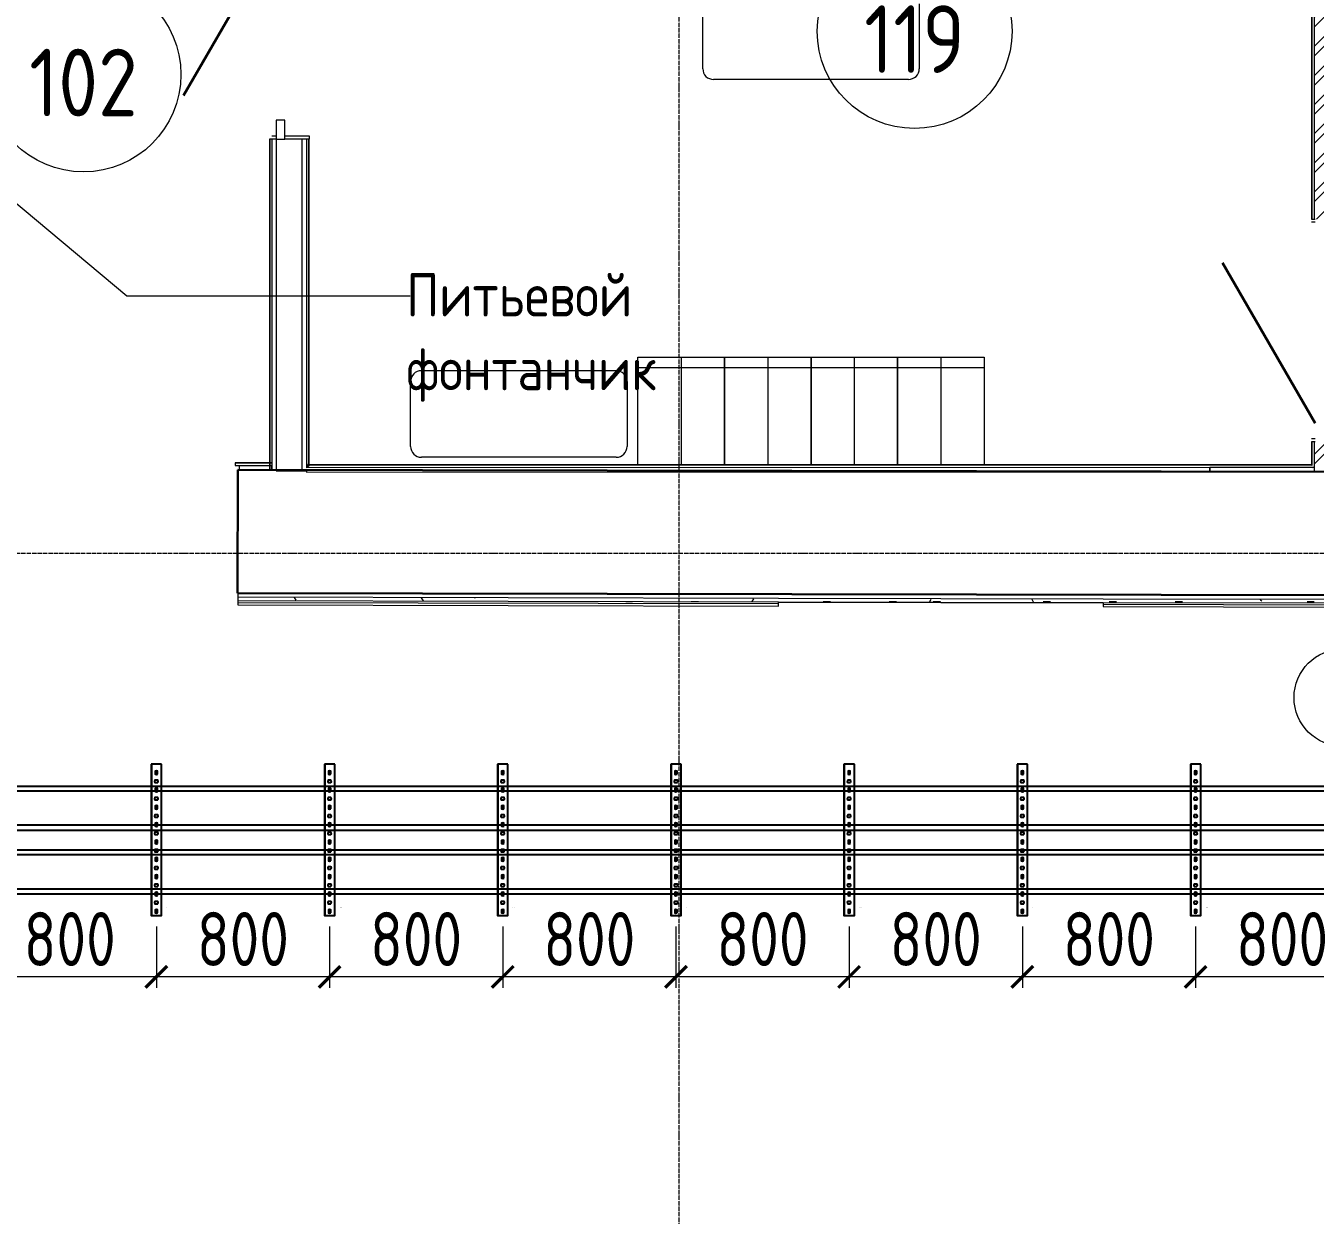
# Model space of a CAD drawing. Header units: millimetres. Extents: x -42533 to 645315, y 3457 to 82611.
# Drawn here: x 41780 to 47737, y 42360 to 47859 of the extents above; entities that cross this region are included whole.
import ezdxf
from ezdxf.enums import TextEntityAlignment as Align

# ---------------------------------------------------------------- set-up
doc = ezdxf.new("R2018")
doc.units = ezdxf.units.MM
doc.linetypes.add('ADSK_Линия сетки', pattern=[25, 20, -2.5, 0, -2.5])
for name, color, linetype in [('00_00_потолок_Панели из стали', 7, 'Continuous'), ('ЭОМ_Лотки авар.', 1, 'Continuous'), ('ЭОМ_Лотки рабочие', 5, 'Continuous')]:
    doc.layers.add(name, color=color, linetype=linetype)
for name, color, linetype, lineweight in [('Аннотация', 7, 'Continuous', 18), ('Двери', 7, 'Continuous', 9), ('Оси', 253, 'Continuous', 9), ('Перекрытие', 7, 'Continuous', 18), ('Стены внутренние', 7, 'Continuous', 18), ('Стены несущие', 7, 'Continuous', 30), ('Стены отделка', 7, 'Continuous', 30), ('Стены перегородки', 7, 'Continuous', 30), ('Стены штриховка', 7, 'Continuous', 9), ('ТХ', 5, 'Continuous', 0), ('ШТРИХОВКА', 252, 'Continuous', 15)]:
    doc.layers.add(name, color=color, linetype=linetype, lineweight=lineweight)
doc.layers.add('Линии', color=7, linetype='Continuous', lineweight=9, true_color=0x00a600)
doc.styles.add('GOST Common', font='GOST_Common.ttf', dxfattribs={"width": 0.9, "height": 350})
doc.styles.add('GOST Common_6', font='GOST_Common.ttf', dxfattribs={"width": 0.9, "height": 125})
doc.styles.get("Standard").update_dxf_attribs({"font": 'arial.ttf'})
doc.styles.add('М2', font='isocpeur.ttf', dxfattribs={"width": 0.8})
doc.dimstyles.new('М2-100', dxfattribs={"dimtxt": 250, "dimasz": 100, "dimexe": 50, "dimexo": 50, "dimgap": 50, "dimtad": 1, "dimdec": 0, "dimzin": 1, "dimtxsty": 'М2', "dimblk": 'ARCHTICK', "dimcen": 2.5, "dimdle": 50, "dimclre": 256, "dimclrt": 256, "dimadec": 0, "dimazin": 0, "dimtfac": 1, "dimtdec": 0, "dimtix": 1, "dimtmove": 1, "dimatfit": 3, "dimldrblk": 'NONE', "dimfxl": 1, "dimtolj": 1, "dimlwd": 9, "dimlwe": 9, "dimarcsym": 1})
pattern_1 = [(0, (557.2, 188.9), (406.4, 101.6), [33.528, -271.272, 33.528, -271.272, -1625.6]), (0, (557.2, 188.9), (406.4, 101.6), [-609.6, 33.528, -576.072, 33.528, -271.272, -711.2]), (0, (557.2, 188.9), (406.4, 101.6), [-1524, 33.528, -169.672, 33.528, -474.472]), (120, (709.6, 239.7), (-291.18818, 301.15272), [33.528, -271.272, 33.528, -271.272, -1625.6]), (120, (709.6, 239.7), (-291.18818, 301.15272), [-609.6, 33.528, -576.072, 33.528, -271.272, -711.2]), (120, (709.6, 239.7), (-291.18818, 301.15272), [-1524, 33.528, -169.672, 33.528, -474.472]), (240, (760.4, 442.9), (-115.21182, -402.75272), [33.528, -271.272, 33.528, -271.272, -1625.6]), (240, (760.4, 442.9), (-115.21182, -402.75272), [-609.6, 33.528, -576.072, 33.528, -271.272, -711.2]), (240, (760.4, 442.9), (-115.21182, -402.75272), [-1524, 33.528, -169.672, 33.528, -474.472])]

# ---------------------------------------------------------------- blocks, each defined once
blk = doc.blocks.new('ТХ 1 этаж.')
at = {"layer": 'ТХ', "color": 252, "true_color": 0x939598}
for p, q in [((25573, 13818.9), (25573, 14119.1)), ((26573, 14119.1), (26573, 13818.9)), ((26523, 13769.1), (25622.8, 13769.1)), ((25172.9, 12423.1), (24272.7, 12423.1)), ((24222.9, 12072.9), (24222.8, 12373.1)), ((25222.8, 12373.1), (25222.9, 12072.9)), ((25172.9, 12023.1), (24272.7, 12023.1))]:
    blk.add_line(p, q, dxfattribs=at)
for points in [[(25272.9, 12486), (25672.9, 12486), (25672.9, 11986), (25272.9, 11986)], [(25672.9, 12486), (26072.9, 12486), (26072.9, 11986), (25672.9, 11986)], [(26072.9, 12486), (26472.9, 12486), (26472.9, 11986), (26072.9, 11986)], [(26472.9, 12486), (26872.9, 12486), (26872.9, 11986), (26472.9, 11986)]]:
    blk.add_lwpolyline(points, close=True, dxfattribs=at)
for points in [[(25472.9, 12486), (25472.9, 11986)], [(25872.9, 12486), (25872.9, 11986)], [(26272.9, 12486), (26272.9, 11986)], [(26672.9, 12486), (26672.9, 11986)], [(25672.9, 12436), (25272.9, 12436)], [(26072.9, 12436), (25672.9, 12436)], [(26472.9, 12436), (26072.9, 12436)], [(26872.9, 12436), (26472.9, 12436)]]:
    blk.add_lwpolyline(points, dxfattribs=at)
blk.add_circle((28529.6, 10912), 225, dxfattribs=at)
for centre, radius, start, end in [((25622.9, 13819), 49.9, 180.1088, 269.8912), ((26523.1, 13819.1), 49.9, 269.86858, 359.82584), ((24272.8, 12373.2), 49.9, 90.17416, 180.13142), ((25172.8, 12373.1), 50, 359.9335, 90.0665), ((24272.8, 12073), 49.9, 180.1088, 269.8912), ((25173, 12073.1), 49.9, 269.86858, 359.82584)]:
    blk.add_arc(centre, radius, start, end, dxfattribs=at)
blk = doc.blocks.new('1 этаж')
at = {"layer": 'Стены внутренние', "lineweight": 9}
h = blk.add_hatch(dxfattribs=at)
h.set_pattern_fill('FP_12', color=8, style=0, pattern_type=2)
h.set_pattern_definition(pattern_1)
h.paths.add_polyline_path([(19066.916, 12909.837), (19066.916, 12924.837), (16568.299, 12929.92), (16568.339, 12914.92), (18098.438, 12911.807)])
h.paths.add_polyline_path([(14868.272, 12918.378), (14868.155, 12933.378), (14667.441, 12933.378), (14667.442, 12918.787), (14868.155, 12918.378)])
h = blk.add_hatch(dxfattribs=at)
h.set_pattern_fill('FP_12', color=8, style=0, pattern_type=2)
h.set_pattern_definition(pattern_1)
h.paths.add_polyline_path([(20566.894, 12906.786), (20566.913, 12906.786), (20566.913, 12921.786), (19066.946, 12924.837), (19066.946, 12909.837), (20209.61, 12907.513)])
h = blk.add_hatch(dxfattribs=at)
h.set_pattern_fill('FP_12', color=8, style=0, pattern_type=2)
h.set_pattern_definition(pattern_1)
h.paths.add_polyline_path([(29407.191, 12888.803), (29407.221, 12903.803), (23576.445, 12915.664), (20566.931, 12915.664), (20566.913, 12906.786), (28654.298, 12890.334)])
h.paths.add_polyline_path([(20566.931, 12915.664), (23575.445, 12915.666), (20566.943, 12921.786)])
at = {"layer": 'Стены штриховка'}
h = blk.add_hatch(dxfattribs=at)
h.set_pattern_fill('ANSI32', color=8, scale=10)
h.set_pattern_definition([(45, (-31496.66, 188.9), (-67.35192, 67.35192), []), (45, (-31451.76, 188.9), (-67.35192, 67.35192), [])])
h.paths.add_polyline_path([(22842.701, 16494.406), (22722.701, 16494.406), (22722.701, 15572.853), (22842.701, 15572.853)])
h.paths.add_polyline_path([(23912.701, 16494.406), (23792.701, 16494.406), (23792.701, 15572.853), (23832.701, 15572.853), (23912.701, 15572.853)])
h.paths.add_polyline_path([(21660.906, 16493.353), (21540.906, 16493.353), (21540.906, 14678.353), (21585.906, 14678.353), (21660.906, 14678.353), (21660.906, 15435.853)])
h.paths.add_polyline_path([(21660.906, 13648.353), (21540.906, 13648.353), (21540.906, 13509.806), (21660.906, 13509.562)])
h.paths.add_polyline_path([(24879.701, 15572.853), (23832.701, 15572.853), (22782.701, 15572.853), (21665.906, 15572.853), (21665.906, 15452.853), (24879.701, 15452.853)])
h.paths.add_polyline_path([(28207.201, 15572.853), (27089.701, 15572.853), (26039.701, 15572.853), (24999.701, 15572.853), (24999.701, 15452.853), (28207.201, 15452.853)])
h.paths.add_polyline_path([(26119.701, 16494.406), (25999.701, 16494.406), (25999.701, 15572.853), (26039.701, 15572.853), (26119.701, 15572.853)])
h.paths.add_polyline_path([(27169.701, 16494.406), (27049.701, 16494.406), (27049.701, 15572.853), (27089.701, 15572.853), (27169.701, 15572.853)])
h.paths.add_polyline_path([(28207.201, 15572.853), (28207.201, 15448.853), (28207.201, 14824.257), (28327.201, 14824.257), (28327.201, 16493.353), (28326.302, 16512.406), (28282.201, 16512.406), (28207.201, 16512.406)])
h.paths.add_polyline_path([(28207.201, 13496.245), (28327.201, 13496.001), (28327.201, 13794.257), (28282.201, 13794.257), (28207.201, 13794.257)])
at = {"layer": 'Аннотация', "color": 8, "lineweight": 9}
for p, q in [((14564.737, 15571.011), (16055.644, 14323.967)), ((16055.644, 14323.967), (17364.621, 14323.967))]:
    blk.add_line(p, q, dxfattribs=at)
at = {"layer": 'Двери', "color": 8, "lineweight": 30}
for p, q in [((16745.909, 15991.353), (16317.909, 15250.035)), ((21545.906, 13735.353), (21117.906, 14476.67))]:
    blk.add_line(p, q, dxfattribs=at)
at = {"layer": 'Двери', "color": 8}
for p, q in [((16785.909, 15135.353), (16745.909, 15135.353)), ((16745.909, 15135.353), (16745.909, 15048.353)), ((16785.909, 15048.353), (16785.909, 15135.353)), ((16745.909, 15048.353), (16785.909, 15048.353))]:
    blk.add_line(p, q, dxfattribs=at)
at = {"layer": 'Линии', "color": 8}
for centre in [(19695.055, 15547.07), (15855.016, 15346.35)]:
    blk.add_circle(centre, 450, dxfattribs=at)
at = {"layer": 'Оси', "color": 8, "linetype": 'ADSK_Линия сетки'}
for p, q in [((18606.766, -4162.595), (18606.766, 44411.9)), ((-9557.528, 13133.902), (56672.201, 13133.902))]:
    blk.add_line(p, q, dxfattribs=at)
at = {"layer": 'Перекрытие', "color": 8}
for p, q in [((16725.909, 15063.353), (16745.909, 15063.353)), ((16785.909, 15063.353), (16897.909, 15063.353)), ((16897.909, 15063.353), (16897.909, 15048.353)), ((21545.906, 14663.353), (21528.906, 14663.353)), ((21528.906, 13663.353), (21545.906, 13663.353)), ((16897.909, 13531.539), (16897.909, 13528.158))]:
    blk.add_line(p, q, dxfattribs=at)
at = {"layer": 'Стены несущие', "color": 8}
for p, q in [((16568.152, 13519.921), (16566.992, 12949.923)), ((33408.413, 13485.665), (16568.152, 13519.921)), ((16568.339, 12949.92), (33407.254, 12915.666))]:
    blk.add_line(p, q, dxfattribs=at)
at = {"layer": 'Стены отделка', "color": 8, "lineweight": 9}
for p, q in [((21528.906, 16493.353), (21528.906, 14678.353)), ((16745.909, 15048.353), (16713.909, 15048.353)), ((16713.909, 15048.353), (16713.909, 13519.625)), ((16897.909, 15048.353), (16865.909, 15048.353)), ((16885.909, 15048.353), (16885.909, 13528.15)), ((16897.909, 13537.541), (16897.909, 15048.353)), ((21528.906, 14678.353), (21545.906, 14678.353)), ((21545.906, 13648.353), (21528.906, 13648.353)), ((21528.906, 13648.353), (21528.906, 13541.835)), ((16555.892, 13551.968), (16555.866, 13539.968)), ((16555.866, 13539.968), (16725.953, 13539.6)), ((16725.909, 13551.601), (16555.892, 13551.968)), ((16574.055, 13539.928), (16574.012, 13519.928)), ((16725.909, 13519.6), (16725.953, 13539.6)), ((16885.909, 13537.541), (16897.909, 13537.541)), ((21058.649, 13530.787), (16885.909, 13528.15)), ((16891.912, 13543.541), (16891.907, 13531.541)), ((16891.907, 13531.541), (21534.904, 13529.832)), ((21528.906, 13541.835), (16891.912, 13543.541)), ((21058.662, 13510.787), (21058.649, 13530.787)), ((21058.703, 13530.787), (21058.662, 13510.787)), ((21540.906, 13529.806), (21058.703, 13530.787)), ((16574.012, 13519.928), (16725.909, 13519.6)), ((16865.909, 13514.677), (16885.909, 13514.677)), ((16885.909, 13514.677), (16885.909, 13508.15)), ((16885.909, 13508.15), (21058.662, 13510.787)), ((16568.299, 12929.92), (16568.228, 12894.92)), ((16568.339, 12949.92), (16568.299, 12929.92)), ((16568.228, 12894.92), (19066.875, 12889.837)), ((19066.875, 12889.837), (19066.912, 12907.837)), ((19066.912, 12907.837), (20566.908, 12904.786)), ((20566.943, 12921.786), (19066.946, 12924.837)), ((20566.908, 12904.786), (20566.872, 12886.786)), ((20566.872, 12886.786), (29407.15, 12868.803)), ((20566.943, 12921.786), (20566.943, 12921.786)), ((30907.218, 12900.751), (20566.943, 12921.786))]:
    blk.add_line(p, q, dxfattribs=at)
at = {"layer": 'Стены перегородки', "color": 8, "lineweight": 18}
for p, q in [((16745.909, 15048.353), (16745.909, 13514.677)), ((16865.909, 15048.353), (16785.909, 15048.353)), ((16865.909, 13514.677), (16865.909, 15048.353)), ((16745.909, 13514.677), (16865.909, 13514.677))]:
    blk.add_line(p, q, dxfattribs=at)
at = {"layer": 'Стены штриховка', "color": 8}
for p, q in [((21530.906, 16493.353), (21530.906, 14678.353)), ((21540.906, 16493.353), (21540.906, 14678.353)), ((16715.909, 15048.353), (16715.909, 13519.621)), ((16725.909, 15048.353), (16725.909, 13519.6)), ((16895.909, 13537.541), (16895.909, 15048.353)), ((21530.906, 13648.353), (21530.906, 13539.834)), ((21540.906, 13648.353), (21540.906, 13509.806)), ((16725.909, 13549.601), (16555.888, 13549.968)), ((21530.906, 13539.834), (16891.911, 13541.541)), ((16568.299, 12929.92), (16568.299, 12929.92)), ((19066.946, 12924.837), (16568.299, 12929.92)), ((16568.25, 12905.92), (19066.897, 12900.837)), ((16568.268, 12914.92), (19066.916, 12909.837)), ((19066.912, 12907.837), (19066.916, 12909.837)), ((19066.916, 12909.837), (20566.913, 12906.786)), ((19066.916, 12909.837), (19066.916, 12909.837)), ((20566.894, 12897.786), (29407.173, 12879.803)), ((20566.913, 12906.786), (20566.908, 12904.786)), ((20566.913, 12906.786), (20566.913, 12906.786)), ((20566.913, 12906.786), (29407.191, 12888.803))]:
    blk.add_line(p, q, dxfattribs=at)
at = {"layer": 'ЭОМ_Лотки рабочие'}
blk.add_blockref('ТХ 1 этаж.', (-6856.492, 1554.379), dxfattribs=at)
at = {"layer": 'Аннотация', "color": 8, "style": 'GOST Common_6', "width": 0.9}
for s, p in [('Питьевой', (17346.621, 14228.09)), ('фонтанчик', (17346.621, 13887.168))]:
    blk.add_text(s, height=200, dxfattribs=at).set_placement(p)
at = {"layer": 'Аннотация', "color": 8, "lineweight": 9, "char_height": 312.5, "width": 520.21112, "attachment_point": 5, "line_spacing_factor": 1.022766, "style": 'GOST Common'}
for s, insert in [('119', (19695.055, 15510.122)), ('102', (15855.016, 15309.402))]:
    blk.add_mtext(s, dxfattribs=dict(at, insert=insert))
blk = doc.blocks.new('*U37')
at = {"color": 0, "linetype": 'Continuous', "lineweight": 25}
for p, q in [((-78.8, -46976.1), (-78.8, 0)), ((78.8, -46976.1), (78.8, 0))]:
    blk.add_line(p, q, dxfattribs=at)
blk.add_lwpolyline([(100.8, -46976.1), (100.8, 0), (-100.8, 0), (-100.8, -46976.1)], close=True, dxfattribs=at)
at = {"color": 0, "flags": 9}
for tag, p in [('АРТИКУЛ', (-59.7, -11.8)), ('НАИМЕНОВАНИЕ', (-59.1, -7)), ('ПРИМЕЧАНИЕ', (-58.8, -17.3))]:
    blk.add_attdef(tag, text='', height=2.5, dxfattribs=at).set_placement(p, align=Align.TOP_LEFT)
at = {"color": 0, "lineweight": 30, "flags": 104}
for tag, p in [('ВЫСОТА', (-59.6, -20.9)), ('ДЛИНА', (-59.5, -36.1)), ('ТОЛЩИНА', (-59, -31)), ('ШИРИНА', (-58.9, -25.1))]:
    blk.add_attdef(tag, text='', height=2.5, dxfattribs=at).set_placement(p, align=Align.TOP_LEFT)
blk = doc.blocks.new('*U39')
at = {"color": 0, "linetype": 'Continuous', "lineweight": 25}
for p, q in [((-78.8, -46398.7), (-78.8, 0)), ((78.8, -46398.7), (78.8, 0))]:
    blk.add_line(p, q, dxfattribs=at)
blk.add_lwpolyline([(100.8, -46398.7), (100.8, 0), (-100.8, 0), (-100.8, -46398.7)], close=True, dxfattribs=at)
at = {"color": 0, "flags": 9}
for tag, p in [('АРТИКУЛ', (-59.7, -11.8)), ('НАИМЕНОВАНИЕ', (-59.1, -7)), ('ПРИМЕЧАНИЕ', (-58.8, -17.3))]:
    blk.add_attdef(tag, text='', height=2.5, dxfattribs=at).set_placement(p, align=Align.TOP_LEFT)
at = {"color": 0, "lineweight": 30, "flags": 104}
for tag, p in [('ВЫСОТА', (-59.6, -20.9)), ('ДЛИНА', (-59.5, -36.1)), ('ТОЛЩИНА', (-59, -31)), ('ШИРИНА', (-58.9, -25.1))]:
    blk.add_attdef(tag, text='', height=2.5, dxfattribs=at).set_placement(p, align=Align.TOP_LEFT)
blk = doc.blocks.new('*U45')
at = {"color": 0, "linetype": 'ByBlock', "lineweight": -2}
for points in [[(24, -700), (24, 0), (-24, 0), (-24, -700)], [(-22.5, -700), (-22.5, 0)], [(22.5, -700), (22.5, 0)], [(-24, -700), (24, -700)]]:
    blk.add_lwpolyline(points, dxfattribs=at)
at = {"color": 254, "transparency": 33554483}
blk.add_lwpolyline([(0, 0.7), (0, -2.2)], dxfattribs=at)
at = {"color": 0, "linetype": 'ByBlock', "lineweight": -2}
for points in [[(-6.7, -54.8, 0.345739), (-6.7, -65.2), (6.7, -65.2, 0.345739), (6.7, -54.8)], [(-5.2, -13.3), (-5.2, -26.7, 0.345739), (5.2, -26.7), (5.2, -13.3, 0.345739)], [(-5.2, -93.3), (-5.2, -106.7, 0.345739), (5.2, -106.7), (5.2, -93.3, 0.345739)], [(-6.7, -134.8, 0.345739), (-6.7, -145.2), (6.7, -145.2, 0.345739), (6.7, -134.8)], [(-5.2, -173.3), (-5.2, -186.7, 0.345739), (5.2, -186.7), (5.2, -173.3, 0.345739)], [(-6.7, -214.8, 0.345739), (-6.7, -225.2), (6.7, -225.2, 0.345739), (6.7, -214.8)], [(-6.7, -294.8, 0.345739), (-6.7, -305.2), (6.7, -305.2, 0.345739), (6.7, -294.8)], [(-5.2, -253.3), (-5.2, -266.7, 0.345739), (5.2, -266.7), (5.2, -253.3, 0.345739)], [(-5.2, -333.3), (-5.2, -346.7, 0.345739), (5.2, -346.7), (5.2, -333.3, 0.345739)], [(-6.7, -374.8, 0.345739), (-6.7, -385.2), (6.7, -385.2, 0.345739), (6.7, -374.8)], [(-5.2, -413.3), (-5.2, -426.7, 0.345739), (5.2, -426.7), (5.2, -413.3, 0.345739)], [(-6.7, -454.8, 0.345739), (-6.7, -465.2), (6.7, -465.2, 0.345739), (6.7, -454.8)], [(-6.7, -534.8, 0.345739), (-6.7, -545.2), (6.7, -545.2, 0.345739), (6.7, -534.8)], [(-5.2, -493.3), (-5.2, -506.7, 0.345739), (5.2, -506.7), (5.2, -493.3, 0.345739)], [(-5.2, -573.3), (-5.2, -586.7, 0.345739), (5.2, -586.7), (5.2, -573.3, 0.345739)], [(-6.7, -614.8, 0.345739), (-6.7, -625.2), (6.7, -625.2, 0.345739), (6.7, -614.8)], [(-5.2, -653.3), (-5.2, -666.7, 0.345739), (5.2, -666.7), (5.2, -653.3, 0.345739)]]:
    blk.add_lwpolyline(points, format="xyb", close=True, dxfattribs=at)
at = {"flags": 9}
for tag, p in [('АРТИКУЛ', (-58.9, -24.5)), ('ПРИМЕЧАНИЕ', (-58.3, -30.8)), ('НАИМЕНОВАНИЕ', (-58.2, -19.4))]:
    blk.add_attdef(tag, p, '', height=2.5, dxfattribs=at)
at = {"lineweight": 30, "flags": 104}
blk.add_attdef('ДЛИНА', text='', height=2.5, dxfattribs=at).set_placement((-57.7, -34.6), align=Align.TOP_LEFT)
blk = doc.blocks.new('_ArchTick')
at = {"color": 0, "linetype": 'ByBlock', "lineweight": 70, "const_width": 0.15}
blk.add_lwpolyline([(-0.5, -0.5), (0.5, 0.5)], dxfattribs=at)
blk = doc.blocks.new('*D611')
at = {"layer": '00_00_потолок_Панели из стали', "lineweight": 9, "transparency": 16777216}
for p, q in [((41583.2, 43695.7), (41583.2, 43412.2)), ((42383.4, 43695), (42383.4, 43412.2))]:
    blk.add_line(p, q, dxfattribs=at)
at = {"layer": '00_00_потолок_Панели из стали', "color": 0, "lineweight": 9, "transparency": 16777216}
blk.add_line((42433.4, 43462.2), (41533.2, 43462.2), dxfattribs=at)
at = {"layer": 'Defpoints', "color": 0, "transparency": 16777216}
for p in [(41583.2, 43745.7), (42383.4, 43745), (41583.2, 43462.2)]:
    blk.add_point(p, dxfattribs=at)
at = {"layer": '00_00_потолок_Панели из стали', "color": 0, "lineweight": 9, "transparency": 16777216, "xscale": 100, "yscale": 100, "zscale": 100, "rotation": 180}
blk.add_blockref('_ArchTick', (41583.2, 43462.2), dxfattribs=at)
at = {"layer": '00_00_потолок_Панели из стали', "color": 0, "lineweight": 9, "transparency": 16777216, "xscale": 100, "yscale": 100, "zscale": 100}
blk.add_blockref('_ArchTick', (42383.4, 43462.2), dxfattribs=at)
at = {"layer": '00_00_потолок_Панели из стали', "transparency": 16777216, "insert": (41983.3, 43637.2), "char_height": 250, "attachment_point": 5, "style": 'М2'}
blk.add_mtext('\\A1;800', dxfattribs=at)
blk = doc.blocks.new('_None')
blk = doc.blocks.new('*D612')
at = {"layer": '00_00_потолок_Панели из стали', "lineweight": 9, "transparency": 16777216}
for p, q in [((42383.4, 43695.7), (42383.4, 43412.2)), ((43183.6, 43695), (43183.6, 43412.2))]:
    blk.add_line(p, q, dxfattribs=at)
at = {"layer": '00_00_потолок_Панели из стали', "color": 0, "lineweight": 9, "transparency": 16777216}
blk.add_line((43233.6, 43462.2), (42333.4, 43462.2), dxfattribs=at)
at = {"layer": 'Defpoints', "color": 0, "transparency": 16777216}
for p in [(42383.4, 43745.7), (43183.6, 43745), (42383.4, 43462.2)]:
    blk.add_point(p, dxfattribs=at)
at = {"layer": '00_00_потолок_Панели из стали', "color": 0, "lineweight": 9, "transparency": 16777216, "xscale": 100, "yscale": 100, "zscale": 100, "rotation": 180}
blk.add_blockref('_ArchTick', (42383.4, 43462.2), dxfattribs=at)
at = {"layer": '00_00_потолок_Панели из стали', "color": 0, "lineweight": 9, "transparency": 16777216, "xscale": 100, "yscale": 100, "zscale": 100}
blk.add_blockref('_ArchTick', (43183.6, 43462.2), dxfattribs=at)
at = {"layer": '00_00_потолок_Панели из стали', "transparency": 16777216, "insert": (42783.5, 43637.2), "char_height": 250, "attachment_point": 5, "style": 'М2'}
blk.add_mtext('\\A1;800', dxfattribs=at)
blk = doc.blocks.new('*D659')
at = {"layer": '00_00_потолок_Панели из стали', "lineweight": 9, "transparency": 16777216}
for p, q in [((43183.6, 43695.7), (43183.6, 43412.2)), ((43983.8, 43695), (43983.8, 43412.2))]:
    blk.add_line(p, q, dxfattribs=at)
at = {"layer": '00_00_потолок_Панели из стали', "color": 0, "lineweight": 9, "transparency": 16777216}
blk.add_line((44033.8, 43462.2), (43133.6, 43462.2), dxfattribs=at)
at = {"layer": 'Defpoints', "color": 0, "transparency": 16777216}
for p in [(43183.6, 43745.7), (43983.8, 43745), (43183.6, 43462.2)]:
    blk.add_point(p, dxfattribs=at)
at = {"layer": '00_00_потолок_Панели из стали', "color": 0, "lineweight": 9, "transparency": 16777216, "xscale": 100, "yscale": 100, "zscale": 100, "rotation": 180}
blk.add_blockref('_ArchTick', (43183.6, 43462.2), dxfattribs=at)
at = {"layer": '00_00_потолок_Панели из стали', "color": 0, "lineweight": 9, "transparency": 16777216, "xscale": 100, "yscale": 100, "zscale": 100}
blk.add_blockref('_ArchTick', (43983.8, 43462.2), dxfattribs=at)
at = {"layer": '00_00_потолок_Панели из стали', "transparency": 16777216, "insert": (43583.7, 43637.2), "char_height": 250, "attachment_point": 5, "style": 'М2'}
blk.add_mtext('\\A1;800', dxfattribs=at)
blk = doc.blocks.new('*D660')
at = {"layer": '00_00_потолок_Панели из стали', "lineweight": 9, "transparency": 16777216}
for p, q in [((43983.8, 43695.7), (43983.8, 43412.2)), ((44784, 43695), (44784, 43412.2))]:
    blk.add_line(p, q, dxfattribs=at)
at = {"layer": '00_00_потолок_Панели из стали', "color": 0, "lineweight": 9, "transparency": 16777216}
blk.add_line((44834, 43462.2), (43933.8, 43462.2), dxfattribs=at)
at = {"layer": 'Defpoints', "color": 0, "transparency": 16777216}
for p in [(43983.8, 43745.7), (44784, 43745), (43983.8, 43462.2)]:
    blk.add_point(p, dxfattribs=at)
at = {"layer": '00_00_потолок_Панели из стали', "color": 0, "lineweight": 9, "transparency": 16777216, "xscale": 100, "yscale": 100, "zscale": 100, "rotation": 180}
blk.add_blockref('_ArchTick', (43983.8, 43462.2), dxfattribs=at)
at = {"layer": '00_00_потолок_Панели из стали', "color": 0, "lineweight": 9, "transparency": 16777216, "xscale": 100, "yscale": 100, "zscale": 100}
blk.add_blockref('_ArchTick', (44784, 43462.2), dxfattribs=at)
at = {"layer": '00_00_потолок_Панели из стали', "transparency": 16777216, "insert": (44383.9, 43637.2), "char_height": 250, "attachment_point": 5, "style": 'М2'}
blk.add_mtext('\\A1;800', dxfattribs=at)
blk = doc.blocks.new('*D661')
at = {"layer": '00_00_потолок_Панели из стали', "lineweight": 9, "transparency": 16777216}
for p, q in [((44784, 43695.7), (44784, 43412.2)), ((45584.2, 43695), (45584.2, 43412.2))]:
    blk.add_line(p, q, dxfattribs=at)
at = {"layer": '00_00_потолок_Панели из стали', "color": 0, "lineweight": 9, "transparency": 16777216}
blk.add_line((45634.2, 43462.2), (44734, 43462.2), dxfattribs=at)
at = {"layer": 'Defpoints', "color": 0, "transparency": 16777216}
for p in [(44784, 43745.7), (45584.2, 43745), (44784, 43462.2)]:
    blk.add_point(p, dxfattribs=at)
at = {"layer": '00_00_потолок_Панели из стали', "color": 0, "lineweight": 9, "transparency": 16777216, "xscale": 100, "yscale": 100, "zscale": 100, "rotation": 180}
blk.add_blockref('_ArchTick', (44784, 43462.2), dxfattribs=at)
at = {"layer": '00_00_потолок_Панели из стали', "color": 0, "lineweight": 9, "transparency": 16777216, "xscale": 100, "yscale": 100, "zscale": 100}
blk.add_blockref('_ArchTick', (45584.2, 43462.2), dxfattribs=at)
at = {"layer": '00_00_потолок_Панели из стали', "transparency": 16777216, "insert": (45184.1, 43637.2), "char_height": 250, "attachment_point": 5, "style": 'М2'}
blk.add_mtext('\\A1;800', dxfattribs=at)
blk = doc.blocks.new('*D662')
at = {"layer": '00_00_потолок_Панели из стали', "lineweight": 9, "transparency": 16777216}
for p, q in [((45584.2, 43695.7), (45584.2, 43412.2)), ((46384.4, 43695), (46384.4, 43412.2))]:
    blk.add_line(p, q, dxfattribs=at)
at = {"layer": '00_00_потолок_Панели из стали', "color": 0, "lineweight": 9, "transparency": 16777216}
blk.add_line((46434.4, 43462.2), (45534.2, 43462.2), dxfattribs=at)
at = {"layer": 'Defpoints', "color": 0, "transparency": 16777216}
for p in [(45584.2, 43745.7), (46384.4, 43745), (45584.2, 43462.2)]:
    blk.add_point(p, dxfattribs=at)
at = {"layer": '00_00_потолок_Панели из стали', "color": 0, "lineweight": 9, "transparency": 16777216, "xscale": 100, "yscale": 100, "zscale": 100, "rotation": 180}
blk.add_blockref('_ArchTick', (45584.2, 43462.2), dxfattribs=at)
at = {"layer": '00_00_потолок_Панели из стали', "color": 0, "lineweight": 9, "transparency": 16777216, "xscale": 100, "yscale": 100, "zscale": 100}
blk.add_blockref('_ArchTick', (46384.4, 43462.2), dxfattribs=at)
at = {"layer": '00_00_потолок_Панели из стали', "transparency": 16777216, "insert": (45984.3, 43637.2), "char_height": 250, "attachment_point": 5, "style": 'М2'}
blk.add_mtext('\\A1;800', dxfattribs=at)
blk = doc.blocks.new('*D663')
at = {"layer": '00_00_потолок_Панели из стали', "lineweight": 9, "transparency": 16777216}
for p, q in [((46384.4, 43695.7), (46384.4, 43412.2)), ((47184.6, 43695), (47184.6, 43412.2))]:
    blk.add_line(p, q, dxfattribs=at)
at = {"layer": '00_00_потолок_Панели из стали', "color": 0, "lineweight": 9, "transparency": 16777216}
blk.add_line((47234.6, 43462.2), (46334.4, 43462.2), dxfattribs=at)
at = {"layer": 'Defpoints', "color": 0, "transparency": 16777216}
for p in [(46384.4, 43745.7), (47184.6, 43745), (46384.4, 43462.2)]:
    blk.add_point(p, dxfattribs=at)
at = {"layer": '00_00_потолок_Панели из стали', "color": 0, "lineweight": 9, "transparency": 16777216, "xscale": 100, "yscale": 100, "zscale": 100, "rotation": 180}
blk.add_blockref('_ArchTick', (46384.4, 43462.2), dxfattribs=at)
at = {"layer": '00_00_потолок_Панели из стали', "color": 0, "lineweight": 9, "transparency": 16777216, "xscale": 100, "yscale": 100, "zscale": 100}
blk.add_blockref('_ArchTick', (47184.6, 43462.2), dxfattribs=at)
at = {"layer": '00_00_потолок_Панели из стали', "transparency": 16777216, "insert": (46784.5, 43637.2), "char_height": 250, "attachment_point": 5, "style": 'М2'}
blk.add_mtext('\\A1;800', dxfattribs=at)
blk = doc.blocks.new('*D664')
at = {"layer": '00_00_потолок_Панели из стали', "lineweight": 9, "transparency": 16777216}
for p, q in [((47184.6, 43695.7), (47184.6, 43412.2)), ((47984.8, 43695), (47984.8, 43412.2))]:
    blk.add_line(p, q, dxfattribs=at)
at = {"layer": '00_00_потолок_Панели из стали', "color": 0, "lineweight": 9, "transparency": 16777216}
blk.add_line((48034.8, 43462.2), (47134.6, 43462.2), dxfattribs=at)
at = {"layer": 'Defpoints', "color": 0, "transparency": 16777216}
for p in [(47184.6, 43745.7), (47984.8, 43745), (47184.6, 43462.2)]:
    blk.add_point(p, dxfattribs=at)
at = {"layer": '00_00_потолок_Панели из стали', "color": 0, "lineweight": 9, "transparency": 16777216, "xscale": 100, "yscale": 100, "zscale": 100, "rotation": 180}
blk.add_blockref('_ArchTick', (47184.6, 43462.2), dxfattribs=at)
at = {"layer": '00_00_потолок_Панели из стали', "color": 0, "lineweight": 9, "transparency": 16777216, "xscale": 100, "yscale": 100, "zscale": 100}
blk.add_blockref('_ArchTick', (47984.8, 43462.2), dxfattribs=at)
at = {"layer": '00_00_потолок_Панели из стали', "transparency": 16777216, "insert": (47584.7, 43637.2), "char_height": 250, "attachment_point": 5, "style": 'М2'}
blk.add_mtext('\\A1;800', dxfattribs=at)

msp = doc.modelspace()

# ---------------------------------------------------------------- block references
at = {"layer": 'ШТРИХОВКА'}
msp.add_blockref('1 этаж', (26191.6, 32286.7), dxfattribs=at)
at = {"layer": 'ЭОМ_Лотки авар.', "color": 1, "rotation": 90}
msp.add_blockref('*U39', (27902.4, 44241.6), dxfattribs=at)
at = {"layer": 'ЭОМ_Лотки рабочие'}
ref = msp.add_blockref('*U45', (42383.4, 43745.7), dxfattribs=dict(at, rotation=180))
lines = msp.add_mtext('700 мм', dxfattribs={"layer": '0', "insert": (42441.2, 43780.3), "char_height": 2.5, "attachment_point": 1, "rotation": 180})
ref.add_attrib('ДЛИНА', '', (42441.2, 43780.3)).embed_mtext(lines)
ref = msp.add_blockref('*U45', (43183.6, 43745.7), dxfattribs=dict(at, rotation=180))
lines = msp.add_mtext('700 мм', dxfattribs={"layer": '0', "insert": (43241.4, 43780.3), "char_height": 2.5, "attachment_point": 1, "rotation": 180})
ref.add_attrib('ДЛИНА', '', (43241.4, 43780.3)).embed_mtext(lines)
ref = msp.add_blockref('*U45', (43983.8, 43745.7), dxfattribs=dict(at, rotation=180))
lines = msp.add_mtext('700 мм', dxfattribs={"layer": '0', "insert": (44041.6, 43780.3), "char_height": 2.5, "attachment_point": 1, "rotation": 180})
ref.add_attrib('ДЛИНА', '', (44041.6, 43780.3)).embed_mtext(lines)
ref = msp.add_blockref('*U45', (44784, 43745.7), dxfattribs=dict(at, rotation=180))
lines = msp.add_mtext('700 мм', dxfattribs={"layer": '0', "insert": (44841.8, 43780.3), "char_height": 2.5, "attachment_point": 1, "rotation": 180})
ref.add_attrib('ДЛИНА', '', (44841.8, 43780.3)).embed_mtext(lines)
ref = msp.add_blockref('*U45', (45584.2, 43745.7), dxfattribs=dict(at, rotation=180))
lines = msp.add_mtext('700 мм', dxfattribs={"layer": '0', "insert": (45642, 43780.3), "char_height": 2.5, "attachment_point": 1, "rotation": 180})
ref.add_attrib('ДЛИНА', '', (45642, 43780.3)).embed_mtext(lines)
ref = msp.add_blockref('*U45', (46384.4, 43745.7), dxfattribs=dict(at, rotation=180))
lines = msp.add_mtext('700 мм', dxfattribs={"layer": '0', "insert": (46442.2, 43780.3), "char_height": 2.5, "attachment_point": 1, "rotation": 180})
ref.add_attrib('ДЛИНА', '', (46442.2, 43780.3)).embed_mtext(lines)
ref = msp.add_blockref('*U45', (47184.6, 43745.7), dxfattribs=dict(at, rotation=180))
lines = msp.add_mtext('700 мм', dxfattribs={"layer": '0', "insert": (47242.4, 43780.3), "char_height": 2.5, "attachment_point": 1, "rotation": 180})
ref.add_attrib('ДЛИНА', '', (47242.4, 43780.3)).embed_mtext(lines)
at = {"layer": 'ЭОМ_Лотки рабочие', "rotation": 90}
msp.add_blockref('*U37', (27624.6, 43946.9), dxfattribs=at)

# ---------------------------------------------------------------- dimensions: what is measured, and where the dimension line sits
at = {"layer": '00_00_потолок_Панели из стали'}
for base, p1, p2, picture, middle in [((41583.2, 43462.2), (42383.4, 43745), (41583.2, 43745.7), '*D611', (41983.3, 43637.2)), ((42383.4, 43462.2), (43183.6, 43745), (42383.4, 43745.7), '*D612', (42783.5, 43637.2)), ((43183.6, 43462.2), (43983.8, 43745), (43183.6, 43745.7), '*D659', (43583.7, 43637.2)), ((43983.8, 43462.2), (44784, 43745), (43983.8, 43745.7), '*D660', (44383.9, 43637.2)), ((44784, 43462.2), (45584.2, 43745), (44784, 43745.7), '*D661', (45184.1, 43637.2)), ((45584.2, 43462.2), (46384.4, 43745), (45584.2, 43745.7), '*D662', (45984.3, 43637.2)), ((46384.4, 43462.2), (47184.6, 43745), (46384.4, 43745.7), '*D663', (46784.5, 43637.2)), ((47184.6, 43462.2), (47984.8, 43745), (47184.6, 43745.7), '*D664', (47584.7, 43637.2))]:
    dim = msp.add_linear_dim(base=base, p1=p1, p2=p2, dimstyle='М2-100', dxfattribs=at)
    dim.commit()
    dim.dimension.update_dxf_attribs({"geometry": picture, "text_midpoint": middle})

doc.saveas('drawing.dxf')
